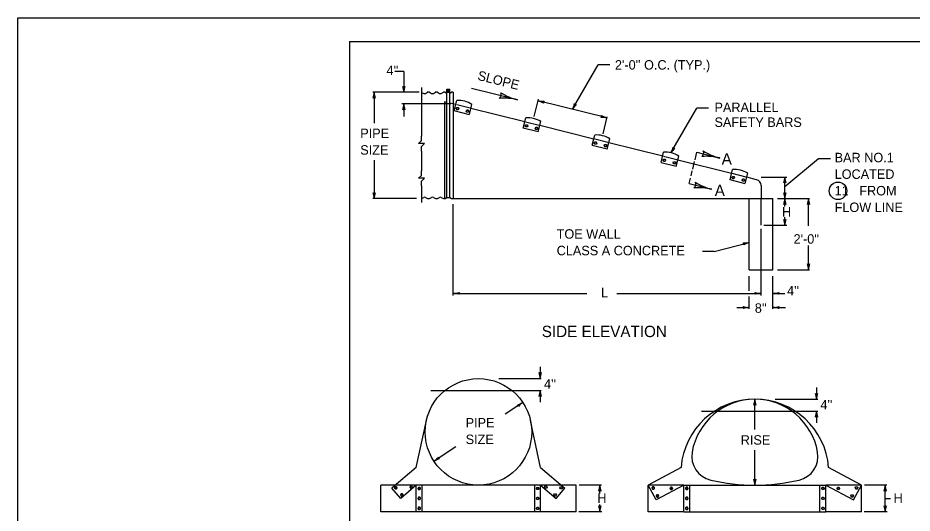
# Model space of a CAD drawing. Extents: x 997.6 to 1036.9, y 998.9 to 1022.7.
# Drawn here: x 1000 to 1018.87, y 1011.54 to 1022 of the extents above; entities that cross this region are included whole.
import ezdxf

# ---------------------------------------------------------------- set-up
doc = ezdxf.new("R2010")
doc.units = 0
for name, color, linetype in [('Level 1', 7, 'Continuous'), ('Level 10', 7, 'Continuous'), ('Level 14', 7, 'Continuous')]:
    doc.layers.add(name, color=color, linetype=linetype)

msp = doc.modelspace()

# ---------------------------------------------------------------- linework, layer by layer
at = {"layer": 'Level 1'}
for p, q in [((1011.704, 1020.069), (1012.247, 1021.01)), ((1012.497, 1021.01), (1012.247, 1021.01)), ((1008.146, 1020.864), (1007.959, 1020.864)), ((1008.146, 1020.864), (1008.146, 1020.428)), ((1008.468, 1020.428), (1007.49, 1020.428)), ((1007.521, 1020.428), (1007.521, 1019.776)), ((1008.521, 1020.533), (1008.521, 1019.501)), ((1008.521, 1020.427), (1008.566, 1020.405)), ((1008.604, 1020.405), (1008.649, 1020.428)), ((1008.687, 1020.428), (1008.732, 1020.406)), ((1008.77, 1020.405), (1008.816, 1020.428)), ((1008.854, 1020.428), (1008.899, 1020.406)), ((1008.937, 1020.405), (1008.982, 1020.428)), ((1009.02, 1020.428), (1009.053, 1020.412)), ((1009.053, 1018.203), (1009.053, 1020.495)), ((1009.053, 1020.495), (1009.116, 1020.495)), ((1009.053, 1020.432), (1009.116, 1020.432)), ((1009.116, 1018.203), (1009.116, 1020.495)), ((1009.116, 1020.412), (1009.149, 1020.428)), ((1009.187, 1020.428), (1009.187, 1020.182)), ((1010.543, 1020.269), (1009.577, 1020.51)), ((1009.139, 1020.182), (1008.106, 1020.182)), ((1008.146, 1020.182), (1008.146, 1019.918)), ((1009.001, 1020.229), (1009.001, 1018.182)), ((1009.053, 1020.216), (1009.001, 1020.229)), ((1009.244, 1020.168), (1009.116, 1020.2)), ((1009.187, 1020.168), (1009.187, 1018.187)), ((1009.211, 1020.037), (1009.265, 1020.253)), ((1009.548, 1020.092), (1009.263, 1020.163)), ((1009.529, 1019.957), (1009.583, 1020.174)), ((1010.897, 1019.918), (1010.987, 1020.28)), ((1012.435, 1019.887), (1010.98, 1020.25)), ((1009.529, 1019.954), (1009.21, 1020.034)), ((1010.699, 1019.805), (1009.562, 1020.089)), ((1013.784, 1019.149), (1014.327, 1020.09)), ((1014.577, 1020.09), (1014.327, 1020.09)), ((1010.666, 1019.673), (1010.72, 1019.889)), ((1011.005, 1019.728), (1010.716, 1019.8)), ((1010.984, 1019.593), (1011.039, 1019.809)), ((1012.351, 1019.548), (1012.441, 1019.911)), ((1010.984, 1019.59), (1010.665, 1019.67)), ((1012.154, 1019.441), (1011.018, 1019.725)), ((1012.121, 1019.309), (1012.175, 1019.525)), ((1012.449, 1019.368), (1012.177, 1019.436)), ((1012.44, 1019.229), (1012.494, 1019.445)), ((1012.439, 1019.226), (1012.121, 1019.306)), ((1013.61, 1019.078), (1012.473, 1019.362)), ((1008.521, 1019.188), (1008.521, 1018.768)), ((1013.576, 1018.944), (1013.63, 1019.161)), ((1013.911, 1019.003), (1013.63, 1019.073)), ((1013.895, 1018.865), (1013.949, 1019.081)), ((1014.293, 1019.001), (1014.333, 1019.161)), ((1014.333, 1019.161), (1014.814, 1019.04)), ((1007.521, 1018.995), (1007.521, 1018.182)), ((1013.894, 1018.862), (1013.576, 1018.941)), ((1015.065, 1018.715), (1013.928, 1018.998)), ((1014.244, 1018.805), (1014.283, 1018.964)), ((1016.901, 1019.026), (1016.187, 1018.432)), ((1017.151, 1019.026), (1016.901, 1019.026)), ((1014.208, 1018.661), (1014.235, 1018.772)), ((1015.031, 1018.58), (1015.086, 1018.797)), ((1015.371, 1018.639), (1015.077, 1018.712)), ((1015.35, 1018.501), (1015.404, 1018.717)), ((1009.001, 1018.466), (1009.001, 1018.191)), ((1014.167, 1018.5), (1014.197, 1018.616)), ((1014.167, 1018.5), (1014.648, 1018.379)), ((1015.349, 1018.498), (1015.031, 1018.577)), ((1015.592, 1018.581), (1015.383, 1018.633)), ((1015.687, 1018.639), (1016.23, 1018.639)), ((1016.187, 1018.182), (1016.187, 1018.639)), ((1008.521, 1018.455), (1008.521, 1018.102)), ((1015.687, 1018.46), (1015.687, 1018.182)), ((1008.414, 1018.182), (1007.495, 1018.182)), ((1008.521, 1018.187), (1008.566, 1018.209)), ((1008.604, 1018.209), (1008.649, 1018.187)), ((1008.687, 1018.187), (1008.732, 1018.209)), ((1008.77, 1018.209), (1008.816, 1018.187)), ((1008.854, 1018.187), (1008.899, 1018.209)), ((1008.937, 1018.209), (1008.982, 1018.187)), ((1009.02, 1018.187), (1009.053, 1018.203)), ((1009.053, 1018.203), (1009.116, 1018.203)), ((1009.116, 1018.203), (1009.149, 1018.187)), ((1009.168, 1018.182), (1009.187, 1018.187)), ((1009.168, 1018.182), (1015.937, 1018.182)), ((1015.437, 1016.682), (1015.437, 1018.182)), ((1015.687, 1017.62), (1015.687, 1018.182)), ((1015.937, 1016.682), (1015.937, 1018.182)), ((1016.031, 1018.182), (1016.709, 1018.182)), ((1016.187, 1018.018), (1016.187, 1018.182)), ((1016.687, 1017.607), (1016.687, 1018.182)), ((1009.187, 1016.135), (1009.187, 1018.066)), ((1016.187, 1017.62), (1016.187, 1017.794)), ((1015.687, 1016.135), (1015.687, 1017.544)), ((1015.747, 1017.62), (1016.23, 1017.62)), ((1014.699, 1017.066), (1015.437, 1017.259)), ((1016.687, 1016.682), (1016.687, 1017.19)), ((1014.699, 1017.066), (1014.449, 1017.066)), ((1015.437, 1016.682), (1015.937, 1016.682)), ((1016.031, 1016.682), (1016.709, 1016.682)), ((1015.437, 1016.238), (1015.437, 1016.548)), ((1015.937, 1015.856), (1015.937, 1016.548)), ((1009.187, 1016.182), (1012.011, 1016.182)), ((1012.641, 1016.182), (1015.687, 1016.182)), ((1015.437, 1015.856), (1015.437, 1016.119)), ((1015.937, 1016.182), (1016.187, 1016.182)), ((1015.178, 1015.882), (1015.437, 1015.882)), ((1015.937, 1015.882), (1016.202, 1015.882)), ((1011.024, 1014.632), (1011.024, 1014.382)), ((1010.151, 1014.382), (1011.047, 1014.382)), ((1008.715, 1014.132), (1011.047, 1014.132)), ((1011.024, 1014.132), (1011.024, 1013.882)), ((1016.857, 1014.195), (1016.857, 1013.945)), ((1015.555, 1013.304), (1015.555, 1013.945)), ((1015.984, 1013.945), (1016.881, 1013.945)), ((1010.66, 1013.88), (1010.287, 1013.633)), ((1014.432, 1013.695), (1016.881, 1013.695)), ((1016.857, 1013.695), (1016.857, 1013.445)), ((1008.409, 1012.507), (1008.622, 1013.494)), ((1011.034, 1012.507), (1010.821, 1013.494)), ((1009.246, 1012.942), (1008.784, 1012.636)), ((1015.555, 1012.132), (1015.555, 1012.868)), ((1008.409, 1012.507), (1007.895, 1012.067)), ((1011.034, 1012.507), (1011.547, 1012.067)), ((1013.998, 1012.507), (1013.305, 1012.132)), ((1017.805, 1012.132), (1017.113, 1012.507)), ((1007.659, 1011.57), (1007.659, 1012.132)), ((1007.971, 1012.132), (1007.659, 1012.132)), ((1008.081, 1011.851), (1007.895, 1012.067)), ((1008.384, 1012.132), (1007.983, 1012.132)), ((1008.409, 1012.132), (1008.081, 1011.851)), ((1011.034, 1012.132), (1008.409, 1012.132)), ((1008.409, 1011.57), (1008.409, 1012.132)), ((1008.534, 1011.57), (1008.534, 1012.132)), ((1010.909, 1011.57), (1010.909, 1012.132)), ((1011.034, 1011.57), (1011.034, 1012.132)), ((1011.034, 1012.132), (1011.362, 1011.851)), ((1011.458, 1012.132), (1011.048, 1012.132)), ((1011.362, 1011.851), (1011.547, 1012.067)), ((1011.784, 1012.132), (1011.471, 1012.132)), ((1011.784, 1011.57), (1011.784, 1012.132)), ((1012.317, 1012.132), (1011.847, 1012.132)), ((1012.284, 1011.956), (1012.284, 1012.132)), ((1013.305, 1011.57), (1013.305, 1012.132)), ((1014.055, 1012.132), (1013.305, 1012.132)), ((1013.475, 1011.818), (1013.305, 1012.132)), ((1014.055, 1012.132), (1013.475, 1011.818)), ((1014.055, 1012.132), (1017.055, 1012.132)), ((1014.055, 1011.57), (1014.055, 1012.132)), ((1014.18, 1011.57), (1014.18, 1012.132)), ((1016.93, 1011.57), (1016.93, 1012.132)), ((1017.055, 1011.57), (1017.055, 1012.132)), ((1017.805, 1012.132), (1017.055, 1012.132)), ((1017.055, 1012.132), (1017.635, 1011.818)), ((1017.635, 1011.818), (1017.805, 1012.132)), ((1017.805, 1011.57), (1017.805, 1012.132)), ((1018.338, 1012.132), (1017.868, 1012.132)), ((1018.305, 1011.57), (1018.305, 1012.132)), ((1012.284, 1011.57), (1012.284, 1011.723)), ((1018.305, 1011.851), (1018.415, 1011.851)), ((1008.409, 1011.57), (1007.659, 1011.57)), ((1011.034, 1011.57), (1008.409, 1011.57)), ((1011.784, 1011.57), (1011.034, 1011.57)), ((1012.325, 1011.57), (1011.842, 1011.57)), ((1014.055, 1011.57), (1013.305, 1011.57)), ((1014.055, 1011.57), (1017.055, 1011.57)), ((1017.805, 1011.57), (1017.055, 1011.57)), ((1018.347, 1011.57), (1017.864, 1011.57))]:
    msp.add_line(p, q, dxfattribs=at)
for points in [[(1009.096, 1020.44), (1009.069, 1020.44), (1009.056, 1020.463), (1009.069, 1020.487), (1009.096, 1020.487), (1009.11, 1020.463)], [(1009.293, 1020.061), (1009.266, 1020.061), (1009.252, 1020.084), (1009.266, 1020.108), (1009.293, 1020.108), (1009.306, 1020.084)], [(1009.505, 1020.008), (1009.478, 1020.008), (1009.464, 1020.031), (1009.478, 1020.055), (1009.505, 1020.055), (1009.519, 1020.031)], [(1010.748, 1019.697), (1010.721, 1019.697), (1010.707, 1019.72), (1010.721, 1019.743), (1010.748, 1019.743), (1010.761, 1019.72)], [(1010.96, 1019.643), (1010.933, 1019.643), (1010.92, 1019.667), (1010.933, 1019.69), (1010.96, 1019.69), (1010.974, 1019.667)], [(1012.203, 1019.332), (1012.176, 1019.332), (1012.162, 1019.356), (1012.176, 1019.379), (1012.203, 1019.379), (1012.217, 1019.356)], [(1012.415, 1019.279), (1012.388, 1019.279), (1012.375, 1019.303), (1012.388, 1019.326), (1012.415, 1019.326), (1012.429, 1019.303)], [(1013.658, 1018.968), (1013.631, 1018.968), (1013.617, 1018.992), (1013.631, 1019.015), (1013.658, 1019.015), (1013.672, 1018.992)], [(1013.87, 1018.915), (1013.843, 1018.915), (1013.83, 1018.939), (1013.843, 1018.962), (1013.87, 1018.962), (1013.884, 1018.939)], [(1015.113, 1018.604), (1015.086, 1018.604), (1015.073, 1018.628), (1015.086, 1018.651), (1015.113, 1018.651), (1015.127, 1018.628)], [(1015.325, 1018.551), (1015.298, 1018.551), (1015.285, 1018.575), (1015.298, 1018.598), (1015.325, 1018.598), (1015.339, 1018.575)], [(1007.962, 1012.052), (1007.989, 1012.052), (1008.003, 1012.076), (1007.989, 1012.099), (1007.962, 1012.099), (1007.948, 1012.076)], [(1008.287, 1012.068), (1008.314, 1012.068), (1008.328, 1012.092), (1008.314, 1012.115), (1008.287, 1012.115), (1008.274, 1012.092)], [(1008.458, 1012.039), (1008.485, 1012.039), (1008.498, 1012.062), (1008.485, 1012.085), (1008.458, 1012.085), (1008.444, 1012.062)], [(1010.985, 1012.039), (1010.958, 1012.039), (1010.944, 1012.062), (1010.958, 1012.085), (1010.985, 1012.085), (1010.998, 1012.062)], [(1011.155, 1012.068), (1011.128, 1012.068), (1011.115, 1012.092), (1011.128, 1012.115), (1011.155, 1012.115), (1011.169, 1012.092)], [(1011.481, 1012.052), (1011.454, 1012.052), (1011.44, 1012.076), (1011.454, 1012.099), (1011.481, 1012.099), (1011.494, 1012.076)], [(1013.396, 1012.05), (1013.423, 1012.05), (1013.437, 1012.073), (1013.423, 1012.097), (1013.396, 1012.097), (1013.382, 1012.073)], [(1013.779, 1012.039), (1013.806, 1012.039), (1013.82, 1012.062), (1013.806, 1012.086), (1013.779, 1012.086), (1013.765, 1012.062)], [(1014.104, 1012.039), (1014.131, 1012.039), (1014.145, 1012.062), (1014.131, 1012.086), (1014.104, 1012.086), (1014.091, 1012.062)], [(1017.006, 1012.039), (1016.979, 1012.039), (1016.966, 1012.062), (1016.979, 1012.086), (1017.006, 1012.086), (1017.02, 1012.062)], [(1017.331, 1012.039), (1017.304, 1012.039), (1017.291, 1012.062), (1017.304, 1012.086), (1017.331, 1012.086), (1017.345, 1012.062)], [(1017.714, 1012.05), (1017.687, 1012.05), (1017.674, 1012.073), (1017.687, 1012.097), (1017.714, 1012.097), (1017.728, 1012.073)], [(1008.092, 1011.901), (1008.119, 1011.901), (1008.132, 1011.924), (1008.119, 1011.948), (1008.092, 1011.948), (1008.078, 1011.924)], [(1008.458, 1011.828), (1008.485, 1011.828), (1008.498, 1011.851), (1008.485, 1011.875), (1008.458, 1011.875), (1008.444, 1011.851)], [(1010.985, 1011.828), (1010.958, 1011.828), (1010.944, 1011.851), (1010.958, 1011.875), (1010.985, 1011.875), (1010.998, 1011.851)], [(1011.351, 1011.901), (1011.324, 1011.901), (1011.31, 1011.924), (1011.324, 1011.948), (1011.351, 1011.948), (1011.365, 1011.924)], [(1013.487, 1011.88), (1013.514, 1011.88), (1013.527, 1011.903), (1013.514, 1011.926), (1013.487, 1011.926), (1013.473, 1011.903)], [(1014.104, 1011.828), (1014.131, 1011.828), (1014.145, 1011.851), (1014.131, 1011.875), (1014.104, 1011.875), (1014.091, 1011.851)], [(1017.006, 1011.828), (1016.979, 1011.828), (1016.966, 1011.851), (1016.979, 1011.875), (1017.006, 1011.875), (1017.02, 1011.851)], [(1017.623, 1011.88), (1017.596, 1011.88), (1017.583, 1011.903), (1017.596, 1011.926), (1017.623, 1011.926), (1017.637, 1011.903)], [(1008.458, 1011.617), (1008.485, 1011.617), (1008.498, 1011.64), (1008.485, 1011.664), (1008.458, 1011.664), (1008.444, 1011.64)], [(1010.985, 1011.617), (1010.958, 1011.617), (1010.944, 1011.64), (1010.958, 1011.664), (1010.985, 1011.664), (1010.998, 1011.64)], [(1014.104, 1011.617), (1014.131, 1011.617), (1014.145, 1011.64), (1014.131, 1011.664), (1014.104, 1011.664), (1014.091, 1011.64)], [(1017.006, 1011.617), (1016.979, 1011.617), (1016.966, 1011.64), (1016.979, 1011.664), (1017.006, 1011.664), (1017.02, 1011.64)]]:
    msp.add_lwpolyline(points, close=True, dxfattribs=at)
for points in [[(1008.521, 1019.188), (1008.521, 1019.282), (1008.584, 1019.344), (1008.459, 1019.344), (1008.521, 1019.407), (1008.521, 1019.501)], [(1008.521, 1018.455), (1008.521, 1018.549), (1008.584, 1018.612), (1008.459, 1018.612), (1008.521, 1018.674), (1008.521, 1018.768)]]:
    msp.add_lwpolyline(points, dxfattribs=at)
for centre, radius in [((1009.083, 1020.463), 0.0232), ((1009.083, 1020.463), 0.0156), ((1009.279, 1020.084), 0.0232), ((1009.491, 1020.031), 0.0232), ((1010.734, 1019.72), 0.0232), ((1010.947, 1019.667), 0.0232), ((1012.189, 1019.356), 0.0232), ((1012.402, 1019.303), 0.0232), ((1013.644, 1018.992), 0.0232), ((1013.857, 1018.939), 0.0232), ((1015.1, 1018.628), 0.0232), ((1015.312, 1018.574), 0.0232), ((1017.309, 1018.348), 0.185), ((1009.721, 1013.257), 1.125), ((1007.976, 1012.076), 0.0232), ((1008.301, 1012.092), 0.0232), ((1008.471, 1012.062), 0.0232), ((1010.971, 1012.062), 0.0232), ((1011.142, 1012.092), 0.0232), ((1011.467, 1012.076), 0.0232), ((1013.41, 1012.073), 0.0232), ((1013.792, 1012.062), 0.0232), ((1014.118, 1012.062), 0.0232), ((1016.993, 1012.062), 0.0232), ((1017.318, 1012.062), 0.0232), ((1017.701, 1012.073), 0.0232), ((1008.105, 1011.924), 0.0232), ((1008.471, 1011.851), 0.0232), ((1010.971, 1011.851), 0.0232), ((1011.337, 1011.924), 0.0232), ((1013.5, 1011.903), 0.0232), ((1014.118, 1011.851), 0.0232), ((1016.993, 1011.851), 0.0232), ((1017.61, 1011.903), 0.0232), ((1008.471, 1011.64), 0.0232), ((1010.971, 1011.64), 0.0232), ((1014.118, 1011.64), 0.0232), ((1016.993, 1011.64), 0.0232)]:
    msp.add_circle(centre, radius, dxfattribs=at)
for centre, radius, start, end in [((1008.146, 1020.576), 0.0313, 228.7746, 310.8913), ((1007.755, 1020.428), 0.391, 0, 18.6688), ((1008.537, 1020.428), 0.391, 161.3472, 179.9939), ((1007.13, 1020.428), 0.391, 341.3472, 359.9939), ((1007.912, 1020.428), 0.391, 180, 198.6688), ((1007.912, 1020.428), 0.391, 179.9878, 180), ((1007.755, 1020.428), 0.391, 359.9878, 0), ((1008.585, 1020.444), 0.043, 243.7202, 296.2298), ((1008.668, 1020.389), 0.043, 63.7702, 116.2798), ((1008.751, 1020.444), 0.043, 243.7202, 296.2298), ((1008.835, 1020.389), 0.043, 63.7702, 116.2798), ((1008.918, 1020.444), 0.043, 243.7202, 296.2298), ((1009.001, 1020.389), 0.043, 63.7702, 116.2798), ((1009.168, 1020.389), 0.043, 63.7702, 116.2798), ((1010.11, 1020.377), 0.0938, 304.7418, 26.8585), ((1010.827, 1021.406), 1.172, 237.3144, 255.9611), ((1007.521, 1020.279), 0.0313, 48.7746, 130.8913), ((1007.755, 1020.182), 0.391, 341.3472, 359.9939), ((1008.537, 1020.182), 0.391, 180, 198.6688), ((1008.537, 1020.182), 0.391, 179.9878, 180), ((1009.304, 1019.733), 0.522, 57.6223, 94.2893), ((1009.019, 1020.182), 0.391, 359.9878, 0), ((1010.258, 1019.132), 1.172, 75.9672, 94.636), ((1010.258, 1019.132), 1.172, 75.955, 75.9672), ((1011.074, 1020.629), 0.391, 255.9792, 274.648), ((1010.885, 1019.871), 0.391, 57.3264, 75.9731), ((1011.074, 1020.629), 0.391, 255.967, 255.9792), ((1011.124, 1020.214), 0.0313, 124.7538, 206.8705), ((1011.365, 1020.265), 0.391, 330.0027, 348.6715), ((1012.042, 1019.874), 0.391, 131.3499, 149.9966), ((1011.778, 1020.198), 0.0313, 198.7773, 280.894), ((1008.146, 1020.034), 0.0313, 48.7746, 130.8913), ((1011.365, 1020.265), 0.391, 329.9905, 330.0027), ((1010.759, 1019.369), 0.522, 57.6223, 94.2893), ((1012.291, 1019.923), 0.0313, 304.7538, 26.8705), ((1012.34, 1019.507), 0.391, 75.9792, 94.648), ((1012.53, 1020.266), 0.391, 237.3264, 255.9731), ((1012.34, 1019.507), 0.391, 75.967, 75.9792), ((1012.214, 1019.005), 0.522, 57.6223, 94.2893), ((1013.445, 1019.345), 0.391, 330.0027, 348.6715), ((1014.123, 1018.954), 0.391, 131.3499, 149.9966), ((1013.858, 1019.278), 0.0313, 198.7773, 280.894), ((1013.669, 1018.641), 0.522, 57.6223, 94.2893), ((1013.445, 1019.345), 0.391, 329.9905, 330.0027), ((1014.382, 1019.149), 0.0937, 304.7243, 26.841), ((1014.529, 1017.904), 1.172, 75.9497, 94.6185), ((1015.098, 1020.177), 1.172, 237.2969, 255.9436), ((1014.529, 1017.904), 1.172, 75.9375, 75.9497), ((1015.125, 1018.277), 0.522, 57.6223, 94.2893), ((1014.216, 1018.487), 0.0937, 304.729, 26.8457), ((1014.933, 1019.516), 1.172, 237.3016, 255.9483), ((1015.562, 1018.46), 0.125, 0, 75.9645), ((1015.796, 1018.639), 0.391, 341.3472, 359.9939), ((1016.187, 1018.49), 0.0313, 48.7746, 130.8913), ((1016.578, 1018.639), 0.391, 180, 198.6688), ((1016.578, 1018.639), 0.391, 179.9878, 180), ((1007.521, 1018.331), 0.0313, 228.7746, 310.8913), ((1007.13, 1018.182), 0.391, 0, 18.6688), ((1007.912, 1018.182), 0.391, 161.3472, 179.9939), ((1014.364, 1017.242), 1.172, 75.9544, 94.6232), ((1014.364, 1017.242), 1.172, 75.9422, 75.9544), ((1016.187, 1018.331), 0.0313, 228.7746, 310.8913), ((1015.796, 1018.182), 0.391, 0, 18.6688), ((1016.578, 1018.182), 0.391, 161.3472, 179.9939), ((1007.13, 1018.182), 0.391, 359.9878, 0), ((1008.585, 1018.171), 0.043, 63.7702, 116.2798), ((1008.668, 1018.225), 0.043, 243.7202, 296.2298), ((1008.751, 1018.171), 0.043, 63.7702, 116.2798), ((1008.835, 1018.225), 0.043, 243.7202, 296.2298), ((1008.918, 1018.171), 0.043, 63.7702, 116.2798), ((1009.001, 1018.225), 0.043, 243.7202, 296.2298), ((1009.168, 1018.225), 0.043, 243.7334, 270), ((1015.796, 1018.182), 0.391, 341.3472, 359.9939), ((1016.578, 1018.182), 0.391, 180, 198.6688), ((1016.578, 1018.182), 0.391, 179.9878, 180), ((1015.796, 1018.182), 0.391, 359.9878, 0), ((1016.296, 1018.182), 0.391, 341.3472, 359.9939), ((1017.078, 1018.182), 0.391, 180, 198.6688), ((1017.078, 1018.182), 0.391, 179.9878, 180), ((1016.187, 1018.034), 0.0313, 48.7746, 130.8913), ((1016.687, 1018.034), 0.0313, 48.7746, 130.8913), ((1016.187, 1017.768), 0.0313, 228.7746, 310.8913), ((1015.796, 1017.62), 0.391, 0, 18.6688), ((1016.578, 1017.62), 0.391, 161.3472, 179.9939), ((1015.796, 1017.62), 0.391, 359.9878, 0), ((1015.338, 1017.638), 0.391, 266.0223, 284.669), ((1015.293, 1017.222), 0.0313, 333.4497, 55.5664), ((1015.536, 1016.881), 0.391, 104.6751, 123.3439), ((1015.536, 1016.881), 0.391, 104.6629, 104.6751), ((1016.687, 1016.831), 0.0313, 228.7746, 310.8913), ((1016.296, 1016.682), 0.391, 0, 18.6688), ((1017.078, 1016.682), 0.391, 161.3472, 179.9939), ((1016.296, 1016.682), 0.391, 359.9878, 0), ((1009.187, 1016.573), 0.391, 270, 288.6688), ((1009.336, 1016.182), 0.0313, 138.7746, 220.8913), ((1015.538, 1016.182), 0.0313, 318.7746, 40.8913), ((1015.687, 1016.573), 0.391, 251.3472, 269.9939), ((1015.937, 1016.573), 0.391, 270, 288.6688), ((1016.086, 1016.182), 0.0313, 138.7746, 220.8913), ((1009.187, 1015.791), 0.391, 71.3472, 89.9939), ((1009.187, 1016.573), 0.391, 269.9878, 270), ((1015.687, 1015.791), 0.391, 90, 108.6688), ((1015.687, 1015.791), 0.391, 89.9878, 90), ((1015.937, 1015.791), 0.391, 71.3472, 89.9939), ((1015.937, 1016.573), 0.391, 269.9878, 270), ((1015.288, 1015.882), 0.0313, 318.7746, 40.8913), ((1015.437, 1016.273), 0.391, 251.3472, 269.9939), ((1015.437, 1015.491), 0.391, 90, 108.6688), ((1015.437, 1015.491), 0.391, 89.9878, 90), ((1015.937, 1016.273), 0.391, 270, 288.6688), ((1015.937, 1015.491), 0.391, 71.3472, 89.9939), ((1015.937, 1016.273), 0.391, 269.9878, 270), ((1016.086, 1015.882), 0.0313, 138.7746, 220.8913), ((1011.024, 1014.531), 0.0313, 228.7746, 310.8913), ((1010.633, 1014.382), 0.391, 0, 18.6688), ((1011.415, 1014.382), 0.391, 161.3472, 179.9939), ((1010.633, 1014.382), 0.391, 359.9878, 0), ((1010.633, 1014.132), 0.391, 341.3472, 359.9939), ((1011.415, 1014.132), 0.391, 180, 198.6688), ((1011.415, 1014.132), 0.391, 179.9878, 180), ((1011.024, 1013.984), 0.0313, 48.7746, 130.8913), ((1015.555, 1012.382), 1.563, 4.5886, 175.4115), ((1015.555, 1012.601), 1.344, 90, 170.2691), ((1015.164, 1013.945), 0.391, 341.3472, 359.9939), ((1015.555, 1012.601), 1.344, 9.7309, 90), ((1015.946, 1013.945), 0.391, 180, 198.6688), ((1015.946, 1013.945), 0.391, 179.9878, 180), ((1016.857, 1014.093), 0.0313, 228.7746, 310.8913), ((1016.466, 1013.945), 0.391, 0, 18.6688), ((1017.248, 1013.945), 0.391, 161.3472, 179.9939), ((1016.466, 1013.945), 0.391, 359.9878, 0), ((1010.444, 1014.206), 0.391, 284.8878, 303.5346), ((1010.536, 1013.798), 0.0313, 352.3153, 74.432), ((1010.876, 1013.554), 0.391, 123.5407, 142.2095), ((1010.876, 1013.554), 0.391, 123.5284, 123.5407), ((1015.555, 1013.796), 0.0313, 48.7746, 130.8913), ((1016.466, 1013.695), 0.391, 341.3472, 359.9939), ((1016.857, 1013.546), 0.0313, 48.7746, 130.8913), ((1017.248, 1013.695), 0.391, 180, 198.6688), ((1017.248, 1013.695), 0.391, 179.9878, 180), ((1014.739, 1012.741), 0.516, 170.2698, 256.9876), ((1016.371, 1012.741), 0.516, 283.0124, 9.7302), ((1008.568, 1012.962), 0.391, 303.5407, 322.2095), ((1009, 1012.31), 0.391, 104.8878, 123.5346), ((1008.568, 1012.962), 0.391, 303.5284, 303.5407), ((1008.908, 1012.718), 0.0313, 172.3153, 254.432), ((1015.555, 1016.273), 4.141, 256.9876, 283.0124), ((1015.555, 1012.281), 0.0313, 228.7746, 310.8913), ((1015.164, 1012.132), 0.391, 0, 18.6688), ((1015.946, 1012.132), 0.391, 161.3472, 179.9939), ((1011.893, 1012.132), 0.391, 341.3472, 359.9939), ((1012.675, 1012.132), 0.391, 180, 198.6688), ((1012.675, 1012.132), 0.391, 179.9878, 180), ((1015.164, 1012.132), 0.391, 359.9878, 0), ((1017.914, 1012.132), 0.391, 341.3472, 359.9939), ((1018.696, 1012.132), 0.391, 180, 198.6688), ((1018.696, 1012.132), 0.391, 179.9878, 180), ((1012.284, 1011.984), 0.0313, 48.7746, 130.8913), ((1018.305, 1011.984), 0.0313, 48.7746, 130.8913), ((1012.284, 1011.718), 0.0313, 228.7746, 310.8913), ((1011.893, 1011.57), 0.391, 0, 18.6688), ((1012.675, 1011.57), 0.391, 161.3472, 179.9939), ((1018.305, 1011.718), 0.0313, 228.7746, 310.8913), ((1017.914, 1011.57), 0.391, 0, 18.6688), ((1018.696, 1011.57), 0.391, 161.3472, 179.9939), ((1011.893, 1011.57), 0.391, 359.9878, 0), ((1017.914, 1011.57), 0.391, 359.9878, 0)]:
    msp.add_arc(centre, radius, start, end, dxfattribs=at)
at = {"layer": 'Level 10'}
for q in [(1035.5, 1021.5), (1007, 1000.5)]:
    msp.add_line((1007, 1021.5), q, dxfattribs=at)
at = {"layer": 'Level 14'}
for p, q in [((1000, 1000), (1000, 1022)), ((1000, 1022), (1036, 1022))]:
    msp.add_line(p, q, dxfattribs=at)

# ---------------------------------------------------------------- texts
at = {"layer": 'Level 1'}
for s, height, p in [("2'-0'' O.C. (TYP.)", 0.2, (1012.602, 1020.907)), ("4''", 0.2, (1007.78, 1020.793)), ('PARALLEL', 0.2, (1014.703, 1020.009)), ('SAFETY BARS', 0.2, (1014.703, 1019.697)), ('PIPE', 0.2, (1007.226, 1019.461)), ('SIZE', 0.2, (1007.226, 1019.111)), ('A', 0.24, (1014.855, 1018.902)), ('BAR NO.1', 0.2, (1017.239, 1018.95)), ('LOCATED', 0.2, (1017.239, 1018.6)), ('A', 0.24, (1014.708, 1018.237)), ('11   FROM', 0.2, (1017.239, 1018.25)), ('FLOW LINE', 0.2, (1017.239, 1017.9)), ('H', 0.2, (1016.128, 1017.803)), ('TOE WALL', 0.2, (1011.372, 1017.336)), ("2'-0''", 0.2, (1016.372, 1017.231)), ('CLASS A CONCRETE', 0.2, (1011.372, 1016.986)), ('L', 0.2, (1012.309, 1016.1)), ("4''", 0.2, (1016.235, 1016.138)), ("8''", 0.2, (1015.554, 1015.772)), ('SIDE ELEVATION', 0.24, (1011.058, 1015.258)), ("4''", 0.2, (1011.106, 1014.169)), ("4''", 0.2, (1016.939, 1013.731)), ('PIPE', 0.2, (1009.451, 1013.349)), ('SIZE', 0.2, (1009.451, 1012.999)), ('RISE', 0.2, (1015.257, 1012.986)), ('H', 0.2, (1012.23, 1011.757)), ('H', 0.2, (1018.483, 1011.757))]:
    msp.add_text(s, height=height, dxfattribs=at).set_placement(p)
msp.add_text('SLOPE', height=0.2, rotation=345.9651, dxfattribs=at).set_placement((1009.688, 1020.694))

doc.saveas('drawing.dxf')
